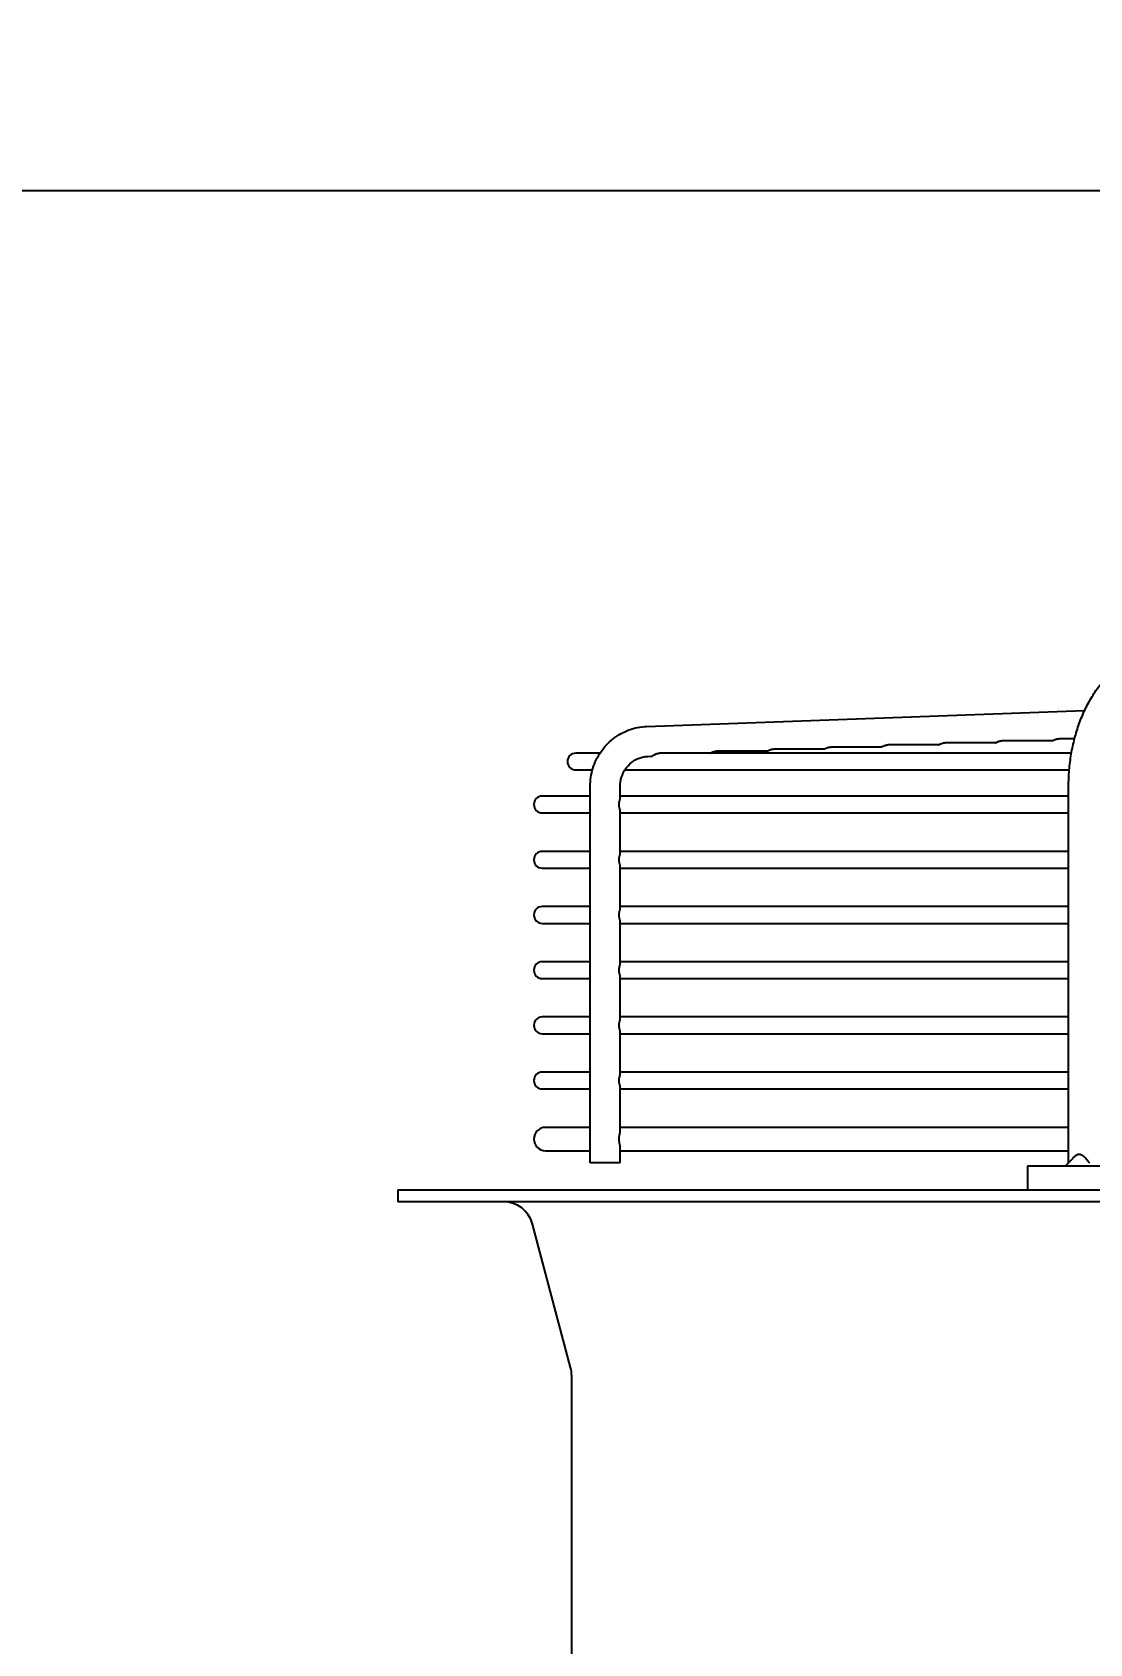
# Model space of a CAD drawing. Header units: millimetres. Extents: x 17700 to 32328, y 19251 to 29476.
# Drawn here: x 17757.87 to 17764.81, y 19601.04 to 19611.62 of the extents above; entities that cross this region are included whole.
import ezdxf

# ---------------------------------------------------------------- set-up
doc = ezdxf.new("R2010")
doc.units = ezdxf.units.MM
doc.header["$LTSCALE"] = 5
doc.layers.add('UNIT', color=6, linetype='Continuous')
doc.layers.add('WS-NO-CONTROL', color=3, linetype='Continuous')
doc.styles.add('SUBMITTAL', font='romans.shx', dxfattribs={"width": 0.75})
doc.dimstyles.new('SUBMITTAL', dxfattribs={"dimtxt": 0.09375, "dimasz": 0.09375, "dimexe": 0.03125, "dimexo": 0.0625, "dimgap": 0.0625, "dimtad": 0, "dimdec": 4, "dimzin": 4, "dimdsep": 46, "dimlunit": 4, "dimtxsty": 'SUBMITTAL', "dimcen": 0.09375, "dimclre": 6, "dimadec": 0, "dimazin": 0, "dimtfac": 1, "dimtdec": 0, "dimtofl": 0, "dimtmove": 0, "dimatfit": 3, "dimfxl": 0, "dimfrac": 2, "dimtolj": 1, "dimtzin": 4, "dimarcsym": 0})

# ---------------------------------------------------------------- blocks, each defined once
blk = doc.blocks.new('*D8')
at = {"layer": 'UNIT', "color": 6, "lineweight": -2}
for p, q in [((17769.498, 19610.577), (17706.936, 19610.577)), ((17752.642, 19512.543), (17706.936, 19512.543))]:
    blk.add_line(p, q, dxfattribs=at)
at = {"layer": 'UNIT', "color": 3, "lineweight": -2}
for p, q in [((17709.536, 19606.027), (17709.536, 19570.498)), ((17709.536, 19517.093), (17709.536, 19552.623))]:
    blk.add_line(p, q, dxfattribs=at)
at = {"layer": 'UNIT', "color": 3}
for points in [[(17708.777, 19606.027), (17710.294, 19606.027), (17709.536, 19610.577)], [(17708.777, 19517.093), (17710.294, 19517.093), (17709.536, 19512.543)]]:
    blk.add_solid(points, dxfattribs=at)
at = {"layer": 'UNIT', "color": 3, "insert": (17709.536, 19561.56), "char_height": 4.55, "attachment_point": 5, "rotation": 90, "style": 'SUBMITTAL'}
blk.add_mtext('\\A1;8\'-2"', dxfattribs=at)
blk = doc.blocks.new('*D75')
at = {"layer": 'WS-NO-CONTROL', "color": 6, "lineweight": -2}
for p, q in [((17749.536, 19595.795), (17749.536, 19636.925)), ((17807.686, 19595.527), (17807.686, 19636.925))]:
    blk.add_line(p, q, dxfattribs=at)
at = {"layer": 'WS-NO-CONTROL', "color": 3, "lineweight": -2}
for p, q in [((17749.536, 19634.325), (17744.986, 19634.325)), ((17803.136, 19634.325), (17754.086, 19634.325))]:
    blk.add_line(p, q, dxfattribs=at)
at = {"layer": 'WS-NO-CONTROL', "color": 3}
for points in [[(17754.086, 19635.083), (17754.086, 19633.567), (17749.536, 19634.325)], [(17803.136, 19635.083), (17803.136, 19633.567), (17807.686, 19634.325)]]:
    blk.add_solid(points, dxfattribs=at)
at = {"layer": 'WS-NO-CONTROL', "color": 3, "insert": (17727.679, 19634.325), "char_height": 4.55, "attachment_point": 5, "style": 'SUBMITTAL'}
blk.add_mtext('\\A1;4\'-10 1/8"', dxfattribs=at)
blk = doc.blocks.new('*D74')
at = {"layer": 'WS-NO-CONTROL', "color": 6, "lineweight": -2}
for p, q in [((17749.536, 19595.795), (17749.536, 19623.329)), ((17785.173, 19595.527), (17785.173, 19623.329))]:
    blk.add_line(p, q, dxfattribs=at)
at = {"layer": 'WS-NO-CONTROL', "color": 3, "lineweight": -2}
for p, q in [((17749.536, 19620.729), (17744.986, 19620.729)), ((17780.623, 19620.729), (17754.086, 19620.729))]:
    blk.add_line(p, q, dxfattribs=at)
at = {"layer": 'WS-NO-CONTROL', "color": 3}
for points in [[(17754.086, 19621.487), (17754.086, 19619.971), (17749.536, 19620.729)], [(17780.623, 19621.487), (17780.623, 19619.971), (17785.173, 19620.729)]]:
    blk.add_solid(points, dxfattribs=at)
at = {"layer": 'WS-NO-CONTROL', "color": 3, "insert": (17727.679, 19620.729), "char_height": 4.55, "attachment_point": 5, "style": 'SUBMITTAL'}
blk.add_mtext('\\A1;2\'-11 5/8"', dxfattribs=at)

msp = doc.modelspace()

# ---------------------------------------------------------------- linework, layer by layer
at = {"layer": 'UNIT'}
for p, q in [((17761.9014, 19607.0623), (17764.7766, 19607.1663)), ((17763.0689, 19606.9139), (17762.7355, 19606.9139)), ((17763.4431, 19606.9274), (17763.1097, 19606.9274)), ((17763.8173, 19606.9409), (17763.4839, 19606.9409)), ((17764.1915, 19606.9544), (17763.8581, 19606.9544)), ((17764.5657, 19606.9679), (17764.2323, 19606.9679)), ((17764.7107, 19606.9814), (17764.6065, 19606.9814)), ((17761.5955, 19606.8869), (17761.437, 19606.8869)), ((17761.9085, 19606.8656), (17761.9307, 19606.8664)), ((17764.6902, 19606.8869), (17761.9871, 19606.8869)), ((17762.6948, 19606.9004), (17762.3613, 19606.9004)), ((17761.437, 19606.7767), (17761.5459, 19606.7767)), ((17761.7587, 19606.7767), (17764.6759, 19606.7767)), ((17761.5313, 19606.605), (17761.2165, 19606.605)), ((17761.5313, 19604.1995), (17761.5313, 19606.6689)), ((17761.7281, 19606.589), (17761.7281, 19606.6689)), ((17764.6713, 19606.605), (17761.7281, 19606.605)), ((17764.6713, 19604.1995), (17764.6713, 19606.6689)), ((17761.2165, 19606.4948), (17761.5313, 19606.4948)), ((17761.7281, 19606.2268), (17761.7281, 19606.5107)), ((17761.7281, 19606.4948), (17764.6713, 19606.4948)), ((17761.5313, 19606.2428), (17761.2165, 19606.2428)), ((17764.6713, 19606.2428), (17761.7281, 19606.2428)), ((17761.2165, 19606.1326), (17761.5313, 19606.1326)), ((17761.7281, 19605.8646), (17761.7281, 19606.1485)), ((17761.7281, 19606.1326), (17764.6713, 19606.1326)), ((17761.5313, 19605.8806), (17761.2165, 19605.8806)), ((17764.6713, 19605.8806), (17761.7281, 19605.8806)), ((17761.2165, 19605.7704), (17761.5313, 19605.7704)), ((17761.7281, 19605.5024), (17761.7281, 19605.7863)), ((17761.7281, 19605.7704), (17764.6713, 19605.7704)), ((17761.5313, 19605.5184), (17761.2165, 19605.5184)), ((17764.6713, 19605.5184), (17761.7281, 19605.5184)), ((17761.2165, 19605.4081), (17761.5313, 19605.4081)), ((17761.7281, 19605.1402), (17761.7281, 19605.4241)), ((17761.7281, 19605.4081), (17764.6713, 19605.4081)), ((17761.5313, 19605.1562), (17761.2165, 19605.1562)), ((17764.6713, 19605.1562), (17761.7281, 19605.1562)), ((17761.2165, 19605.0459), (17761.5313, 19605.0459)), ((17761.7281, 19604.778), (17761.7281, 19605.0619)), ((17761.7281, 19605.0459), (17764.6713, 19605.0459)), ((17761.5313, 19604.794), (17761.2165, 19604.794)), ((17764.6713, 19604.794), (17761.7281, 19604.794)), ((17761.7281, 19604.4023), (17761.7281, 19604.6997)), ((17761.2165, 19604.6837), (17761.5313, 19604.6837)), ((17761.7281, 19604.6837), (17764.6713, 19604.6837)), ((17761.5313, 19604.4318), (17761.2381, 19604.4318)), ((17764.6713, 19604.4318), (17761.7281, 19604.4318)), ((17761.2381, 19604.2782), (17761.5313, 19604.2782)), ((17761.7281, 19604.1995), (17761.7281, 19604.3077)), ((17761.7281, 19604.2782), (17764.6713, 19604.2782)), ((17761.7281, 19604.1995), (17761.5313, 19604.1995)), ((17764.4015, 19604.1798), (17766.6286, 19604.1798)), ((17764.4015, 19604.1798), (17764.4015, 19604.0223)), ((17760.2677, 19604.0223), (17794.0078, 19604.0223)), ((17760.2677, 19604.0223), (17760.2677, 19603.9436)), ((17794.0078, 19603.9436), (17760.2677, 19603.9436)), ((17761.4028, 19602.8558), (17761.1517, 19603.7974)), ((17761.4094, 19602.8051), (17761.4094, 19600.0641))]:
    msp.add_line(p, q, dxfattribs=at)
for centre, radius, start, end in [((17761.437, 19606.8318), 0.0551, 90, 270), ((17761.2165, 19606.5499), 0.0551, 90, 270), ((17761.2165, 19606.1877), 0.0551, 90, 270), ((17761.2165, 19605.8255), 0.0551, 90, 270), ((17761.2165, 19605.4633), 0.0551, 90, 270), ((17761.2165, 19605.1011), 0.0551, 90, 270), ((17761.2165, 19604.7389), 0.0551, 90, 270), ((17761.2381, 19604.355), 0.0768, 90, 270), ((17760.9615, 19603.7467), 0.1969, 14.93142, 90), ((17761.2126, 19602.8051), 0.1969, 0, 14.93142)]:
    msp.add_arc(centre, radius, start, end, dxfattribs=at)
for points, knots in [([(17764.6713, 19606.6689), (17764.6713, 19606.7044), (17764.6729, 19606.7403), (17764.6758, 19606.7757), (17764.6788, 19606.8112), (17764.6832, 19606.8461), (17764.6891, 19606.8808), (17764.695, 19606.9154), (17764.7024, 19606.9498), (17764.7112, 19606.9833), (17764.7199, 19607.0167), (17764.73, 19607.0493), (17764.7415, 19607.081), (17764.753, 19607.1128), (17764.7659, 19607.1438), (17764.78, 19607.1734), (17764.794, 19607.203), (17764.8092, 19607.2313), (17764.8256, 19607.2583), (17764.8421, 19607.2854), (17764.8597, 19607.3112), (17764.8783, 19607.3354), (17764.8968, 19607.3595), (17764.9163, 19607.382), (17764.9367, 19607.4029), (17764.9572, 19607.4237), (17764.9786, 19607.443), (17765.0007, 19607.4603), (17765.0227, 19607.4777), (17765.0454, 19607.4931), (17765.0687, 19607.5066), (17765.092, 19607.5201), (17765.1161, 19607.5318), (17765.1404, 19607.5413), (17765.1646, 19607.5509), (17765.1892, 19607.5583), (17765.2141, 19607.5638), (17765.239, 19607.5692), (17765.2644, 19607.5726), (17765.2895, 19607.5738)], [0, 0, 0, 0, 0.076921, 0.076921, 0.076921, 0.1538421, 0.1538421, 0.1538421, 0.2307631, 0.2307631, 0.2307631, 0.3076842, 0.3076842, 0.3076842, 0.3846052, 0.3846052, 0.3846052, 0.4615263, 0.4615263, 0.4615263, 0.5384473, 0.5384473, 0.5384473, 0.6153684, 0.6153684, 0.6153684, 0.6922894, 0.6922894, 0.6922894, 0.7692105, 0.7692105, 0.7692105, 0.8461315, 0.8461315, 0.8461315, 0.9230526, 0.9230526, 0.9230526, 1, 1, 1, 1]), ([(17761.5313, 19606.6689), (17761.5313, 19606.7088), (17761.5372, 19606.7488), (17761.5606, 19606.8252), (17761.5781, 19606.8616), (17761.623, 19606.9274), (17761.6504, 19606.9569), (17761.7129, 19607.006), (17761.748, 19607.0256), (17761.8224, 19607.0531), (17761.8618, 19607.0609), (17761.9014, 19607.0623)], [1.5707963, 1.5707963, 1.5707963, 1.5707963, 1.8779743, 1.8779743, 2.1851522, 2.1851522, 2.4923302, 2.4923302, 2.7995081, 2.7995081, 3.1066861, 3.1066861, 3.1066861, 3.1066861]), ([(17762.6948, 19606.9004), (17762.6954, 19606.9008), (17762.696, 19606.9012), (17762.6967, 19606.9015), (17762.6976, 19606.902), (17762.6985, 19606.9026), (17762.6995, 19606.9031), (17762.7004, 19606.9036), (17762.7014, 19606.9041), (17762.7023, 19606.9046), (17762.7033, 19606.9051), (17762.7042, 19606.9056), (17762.7052, 19606.906), (17762.7062, 19606.9065), (17762.7072, 19606.907), (17762.7082, 19606.9074), (17762.7092, 19606.9079), (17762.7101, 19606.9083), (17762.7111, 19606.9087), (17762.7121, 19606.9091), (17762.7131, 19606.9095), (17762.7141, 19606.9099), (17762.7151, 19606.9102), (17762.7162, 19606.9106), (17762.7172, 19606.9109), (17762.7182, 19606.9112), (17762.7192, 19606.9115), (17762.7202, 19606.9118), (17762.7212, 19606.9121), (17762.7222, 19606.9123), (17762.7232, 19606.9125), (17762.7242, 19606.9128), (17762.7252, 19606.9129), (17762.7262, 19606.9131), (17762.7272, 19606.9133), (17762.7282, 19606.9134), (17762.7292, 19606.9136), (17762.7302, 19606.9137), (17762.7312, 19606.9138), (17762.7322, 19606.9138), (17762.7332, 19606.9139), (17762.7341, 19606.9139), (17762.7351, 19606.9139), (17762.7352, 19606.9139), (17762.7354, 19606.9139), (17762.7355, 19606.9139)], [0.17792949, 0.17792949, 0.17792949, 0.17792949, 0.19512195, 0.19512195, 0.19512195, 0.2195122, 0.2195122, 0.2195122, 0.24390244, 0.24390244, 0.24390244, 0.26829268, 0.26829268, 0.26829268, 0.29268293, 0.29268293, 0.29268293, 0.31707317, 0.31707317, 0.31707317, 0.34146341, 0.34146341, 0.34146341, 0.36585366, 0.36585366, 0.36585366, 0.3902439, 0.3902439, 0.3902439, 0.41463415, 0.41463415, 0.41463415, 0.43902439, 0.43902439, 0.43902439, 0.46341463, 0.46341463, 0.46341463, 0.48780488, 0.48780488, 0.48780488, 0.51219512, 0.51219512, 0.51219512, 0.51552666, 0.51552666, 0.51552666, 0.51552666]), ([(17763.0689, 19606.9139), (17763.0696, 19606.9143), (17763.0702, 19606.9147), (17763.0709, 19606.915), (17763.0718, 19606.9156), (17763.0727, 19606.9161), (17763.0737, 19606.9166), (17763.0746, 19606.9171), (17763.0756, 19606.9176), (17763.0765, 19606.9181), (17763.0775, 19606.9186), (17763.0785, 19606.9191), (17763.0794, 19606.9196), (17763.0804, 19606.92), (17763.0814, 19606.9205), (17763.0824, 19606.9209), (17763.0834, 19606.9214), (17763.0844, 19606.9218), (17763.0854, 19606.9222), (17763.0864, 19606.9226), (17763.0874, 19606.923), (17763.0884, 19606.9234), (17763.0894, 19606.9237), (17763.0904, 19606.9241), (17763.0914, 19606.9244), (17763.0924, 19606.9247), (17763.0934, 19606.925), (17763.0944, 19606.9253), (17763.0954, 19606.9256), (17763.0964, 19606.9258), (17763.0974, 19606.926), (17763.0984, 19606.9262), (17763.0994, 19606.9264), (17763.1004, 19606.9266), (17763.1014, 19606.9268), (17763.1024, 19606.9269), (17763.1034, 19606.927), (17763.1044, 19606.9272), (17763.1054, 19606.9273), (17763.1064, 19606.9273), (17763.1074, 19606.9274), (17763.1083, 19606.9274), (17763.1093, 19606.9274), (17763.1094, 19606.9274), (17763.1096, 19606.9274), (17763.1097, 19606.9274)], [0.17758438, 0.17758438, 0.17758438, 0.17758438, 0.19512195, 0.19512195, 0.19512195, 0.2195122, 0.2195122, 0.2195122, 0.24390244, 0.24390244, 0.24390244, 0.26829268, 0.26829268, 0.26829268, 0.29268293, 0.29268293, 0.29268293, 0.31707317, 0.31707317, 0.31707317, 0.34146341, 0.34146341, 0.34146341, 0.36585366, 0.36585366, 0.36585366, 0.3902439, 0.3902439, 0.3902439, 0.41463415, 0.41463415, 0.41463415, 0.43902439, 0.43902439, 0.43902439, 0.46341463, 0.46341463, 0.46341463, 0.48780488, 0.48780488, 0.48780488, 0.51219512, 0.51219512, 0.51219512, 0.51554043, 0.51554043, 0.51554043, 0.51554043]), ([(17763.4431, 19606.9274), (17763.4438, 19606.9278), (17763.4444, 19606.9282), (17763.4451, 19606.9286), (17763.446, 19606.9291), (17763.447, 19606.9296), (17763.4479, 19606.9301), (17763.4488, 19606.9306), (17763.4498, 19606.9311), (17763.4508, 19606.9316), (17763.4517, 19606.9321), (17763.4527, 19606.9326), (17763.4537, 19606.9331), (17763.4546, 19606.9335), (17763.4556, 19606.934), (17763.4566, 19606.9344), (17763.4576, 19606.9349), (17763.4586, 19606.9353), (17763.4596, 19606.9357), (17763.4606, 19606.9361), (17763.4616, 19606.9365), (17763.4626, 19606.9369), (17763.4636, 19606.9372), (17763.4646, 19606.9376), (17763.4656, 19606.9379), (17763.4666, 19606.9382), (17763.4676, 19606.9385), (17763.4686, 19606.9388), (17763.4696, 19606.9391), (17763.4706, 19606.9393), (17763.4716, 19606.9395), (17763.4726, 19606.9397), (17763.4736, 19606.9399), (17763.4746, 19606.9401), (17763.4756, 19606.9403), (17763.4766, 19606.9404), (17763.4776, 19606.9405), (17763.4786, 19606.9407), (17763.4796, 19606.9407), (17763.4806, 19606.9408), (17763.4816, 19606.9409), (17763.4825, 19606.9409), (17763.4835, 19606.9409), (17763.4836, 19606.9409), (17763.4838, 19606.9409), (17763.4839, 19606.9409)], [0.17723839, 0.17723839, 0.17723839, 0.17723839, 0.19512195, 0.19512195, 0.19512195, 0.2195122, 0.2195122, 0.2195122, 0.24390244, 0.24390244, 0.24390244, 0.26829268, 0.26829268, 0.26829268, 0.29268293, 0.29268293, 0.29268293, 0.31707317, 0.31707317, 0.31707317, 0.34146341, 0.34146341, 0.34146341, 0.36585366, 0.36585366, 0.36585366, 0.3902439, 0.3902439, 0.3902439, 0.41463415, 0.41463415, 0.41463415, 0.43902439, 0.43902439, 0.43902439, 0.46341463, 0.46341463, 0.46341463, 0.48780488, 0.48780488, 0.48780488, 0.51219512, 0.51219512, 0.51219512, 0.5155542, 0.5155542, 0.5155542, 0.5155542]), ([(17763.8173, 19606.9409), (17763.818, 19606.9413), (17763.8187, 19606.9417), (17763.8193, 19606.9421), (17763.8203, 19606.9426), (17763.8212, 19606.9431), (17763.8221, 19606.9436), (17763.8231, 19606.9441), (17763.824, 19606.9446), (17763.825, 19606.9451), (17763.8259, 19606.9456), (17763.8269, 19606.9461), (17763.8279, 19606.9466), (17763.8288, 19606.947), (17763.8298, 19606.9475), (17763.8308, 19606.9479), (17763.8318, 19606.9484), (17763.8328, 19606.9488), (17763.8338, 19606.9492), (17763.8348, 19606.9496), (17763.8358, 19606.95), (17763.8368, 19606.9504), (17763.8378, 19606.9507), (17763.8388, 19606.9511), (17763.8398, 19606.9514), (17763.8408, 19606.9517), (17763.8418, 19606.952), (17763.8428, 19606.9523), (17763.8438, 19606.9526), (17763.8448, 19606.9528), (17763.8458, 19606.953), (17763.8468, 19606.9532), (17763.8478, 19606.9534), (17763.8488, 19606.9536), (17763.8498, 19606.9538), (17763.8508, 19606.9539), (17763.8518, 19606.954), (17763.8528, 19606.9542), (17763.8538, 19606.9542), (17763.8548, 19606.9543), (17763.8558, 19606.9544), (17763.8567, 19606.9544), (17763.8577, 19606.9544), (17763.8578, 19606.9544), (17763.8579, 19606.9544), (17763.8581, 19606.9544)], [0.17689154, 0.17689154, 0.17689154, 0.17689154, 0.19512195, 0.19512195, 0.19512195, 0.2195122, 0.2195122, 0.2195122, 0.24390244, 0.24390244, 0.24390244, 0.26829268, 0.26829268, 0.26829268, 0.29268293, 0.29268293, 0.29268293, 0.31707317, 0.31707317, 0.31707317, 0.34146341, 0.34146341, 0.34146341, 0.36585366, 0.36585366, 0.36585366, 0.3902439, 0.3902439, 0.3902439, 0.41463415, 0.41463415, 0.41463415, 0.43902439, 0.43902439, 0.43902439, 0.46341463, 0.46341463, 0.46341463, 0.48780488, 0.48780488, 0.48780488, 0.51219512, 0.51219512, 0.51219512, 0.51556798, 0.51556798, 0.51556798, 0.51556798]), ([(17764.1915, 19606.9544), (17764.1922, 19606.9548), (17764.1929, 19606.9552), (17764.1936, 19606.9556), (17764.1945, 19606.9561), (17764.1954, 19606.9566), (17764.1963, 19606.9571), (17764.1973, 19606.9576), (17764.1982, 19606.9581), (17764.1992, 19606.9586), (17764.2001, 19606.9591), (17764.2011, 19606.9596), (17764.2021, 19606.9601), (17764.203, 19606.9605), (17764.204, 19606.961), (17764.205, 19606.9614), (17764.206, 19606.9619), (17764.207, 19606.9623), (17764.208, 19606.9627), (17764.209, 19606.9631), (17764.21, 19606.9635), (17764.211, 19606.9639), (17764.212, 19606.9642), (17764.213, 19606.9646), (17764.214, 19606.9649), (17764.215, 19606.9652), (17764.216, 19606.9655), (17764.217, 19606.9658), (17764.218, 19606.966), (17764.219, 19606.9663), (17764.22, 19606.9665), (17764.221, 19606.9667), (17764.222, 19606.9669), (17764.223, 19606.9671), (17764.224, 19606.9673), (17764.225, 19606.9674), (17764.226, 19606.9675), (17764.227, 19606.9677), (17764.228, 19606.9677), (17764.229, 19606.9678), (17764.2299, 19606.9679), (17764.2309, 19606.9679), (17764.2319, 19606.9679), (17764.232, 19606.9679), (17764.2321, 19606.9679), (17764.2323, 19606.9679)], [0.17654387, 0.17654387, 0.17654387, 0.17654387, 0.19512195, 0.19512195, 0.19512195, 0.2195122, 0.2195122, 0.2195122, 0.24390244, 0.24390244, 0.24390244, 0.26829268, 0.26829268, 0.26829268, 0.29268293, 0.29268293, 0.29268293, 0.31707317, 0.31707317, 0.31707317, 0.34146341, 0.34146341, 0.34146341, 0.36585366, 0.36585366, 0.36585366, 0.3902439, 0.3902439, 0.3902439, 0.41463415, 0.41463415, 0.41463415, 0.43902439, 0.43902439, 0.43902439, 0.46341463, 0.46341463, 0.46341463, 0.48780488, 0.48780488, 0.48780488, 0.51219512, 0.51219512, 0.51219512, 0.51558176, 0.51558176, 0.51558176, 0.51558176]), ([(17764.5657, 19606.9679), (17764.5664, 19606.9683), (17764.5671, 19606.9687), (17764.5678, 19606.9691), (17764.5687, 19606.9696), (17764.5696, 19606.9701), (17764.5706, 19606.9706), (17764.5715, 19606.9711), (17764.5724, 19606.9716), (17764.5734, 19606.9721), (17764.5744, 19606.9726), (17764.5753, 19606.9731), (17764.5763, 19606.9736), (17764.5773, 19606.9741), (17764.5782, 19606.9745), (17764.5792, 19606.975), (17764.5802, 19606.9754), (17764.5812, 19606.9758), (17764.5822, 19606.9762), (17764.5832, 19606.9766), (17764.5842, 19606.977), (17764.5852, 19606.9774), (17764.5862, 19606.9777), (17764.5872, 19606.9781), (17764.5882, 19606.9784), (17764.5892, 19606.9787), (17764.5902, 19606.979), (17764.5912, 19606.9793), (17764.5922, 19606.9795), (17764.5932, 19606.9798), (17764.5942, 19606.98), (17764.5952, 19606.9802), (17764.5962, 19606.9804), (17764.5972, 19606.9806), (17764.5982, 19606.9808), (17764.5992, 19606.9809), (17764.6002, 19606.981), (17764.6012, 19606.9811), (17764.6022, 19606.9812), (17764.6032, 19606.9813), (17764.6041, 19606.9814), (17764.6051, 19606.9814), (17764.6061, 19606.9814), (17764.6062, 19606.9814), (17764.6063, 19606.9814), (17764.6065, 19606.9814)], [0.1761954, 0.1761954, 0.1761954, 0.1761954, 0.19512195, 0.19512195, 0.19512195, 0.2195122, 0.2195122, 0.2195122, 0.24390244, 0.24390244, 0.24390244, 0.26829268, 0.26829268, 0.26829268, 0.29268293, 0.29268293, 0.29268293, 0.31707317, 0.31707317, 0.31707317, 0.34146341, 0.34146341, 0.34146341, 0.36585366, 0.36585366, 0.36585366, 0.3902439, 0.3902439, 0.3902439, 0.41463415, 0.41463415, 0.41463415, 0.43902439, 0.43902439, 0.43902439, 0.46341463, 0.46341463, 0.46341463, 0.48780488, 0.48780488, 0.48780488, 0.51219512, 0.51219512, 0.51219512, 0.51559553, 0.51559553, 0.51559553, 0.51559553]), ([(17761.7281, 19606.6689), (17761.7281, 19606.6894), (17761.7312, 19606.7098), (17761.7431, 19606.7488), (17761.752, 19606.7672), (17761.7744, 19606.8001), (17761.788, 19606.8147), (17761.8186, 19606.8387), (17761.8355, 19606.8481), (17761.8711, 19606.8612), (17761.8898, 19606.8649), (17761.9085, 19606.8656)], [1.5707963, 1.5707963, 1.5707963, 1.5707963, 1.8779743, 1.8779743, 2.1851522, 2.1851522, 2.4923302, 2.4923302, 2.7995081, 2.7995081, 3.1066861, 3.1066861, 3.1066861, 3.1066861]), ([(17761.9307, 19606.8664), (17761.9309, 19606.8664), (17761.9311, 19606.8664), (17761.9312, 19606.8664), (17761.9315, 19606.8665), (17761.9318, 19606.8665), (17761.9321, 19606.8666), (17761.9326, 19606.8667), (17761.9332, 19606.8668), (17761.9339, 19606.867), (17761.9345, 19606.8672), (17761.9352, 19606.8675), (17761.9359, 19606.8678), (17761.9366, 19606.8681), (17761.9373, 19606.8684), (17761.9381, 19606.8688), (17761.9388, 19606.8692), (17761.9396, 19606.8696), (17761.9404, 19606.8701), (17761.9412, 19606.8705), (17761.9421, 19606.871), (17761.9429, 19606.8715), (17761.9438, 19606.8719), (17761.9447, 19606.8724), (17761.9455, 19606.8729), (17761.9464, 19606.8735), (17761.9473, 19606.874), (17761.9483, 19606.8745), (17761.9492, 19606.875), (17761.9501, 19606.8755), (17761.951, 19606.876), (17761.952, 19606.8766), (17761.9529, 19606.8771), (17761.9539, 19606.8776), (17761.9549, 19606.8781), (17761.9558, 19606.8786), (17761.9568, 19606.879), (17761.9578, 19606.8795), (17761.9588, 19606.88), (17761.9597, 19606.8804), (17761.9607, 19606.8809), (17761.9617, 19606.8813), (17761.9627, 19606.8817), (17761.9637, 19606.8821), (17761.9647, 19606.8825), (17761.9657, 19606.8829), (17761.9667, 19606.8832), (17761.9677, 19606.8836), (17761.9688, 19606.8839), (17761.9698, 19606.8842), (17761.9708, 19606.8845), (17761.9718, 19606.8848), (17761.9728, 19606.8851), (17761.9738, 19606.8853), (17761.9748, 19606.8855), (17761.9758, 19606.8858), (17761.9768, 19606.886), (17761.9778, 19606.8861), (17761.9788, 19606.8863), (17761.9799, 19606.8864), (17761.9808, 19606.8866), (17761.9818, 19606.8867), (17761.9828, 19606.8868), (17761.9838, 19606.8868), (17761.9848, 19606.8869), (17761.9858, 19606.8869), (17761.9867, 19606.8869), (17761.9869, 19606.8869), (17761.987, 19606.8869), (17761.9871, 19606.8869)], [0.00401292, 0.00401292, 0.00401292, 0.00401292, 0.01219512, 0.01219512, 0.01219512, 0.02439024, 0.02439024, 0.02439024, 0.04878049, 0.04878049, 0.04878049, 0.07317073, 0.07317073, 0.07317073, 0.09756098, 0.09756098, 0.09756098, 0.12195122, 0.12195122, 0.12195122, 0.14634146, 0.14634146, 0.14634146, 0.17073171, 0.17073171, 0.17073171, 0.19512195, 0.19512195, 0.19512195, 0.2195122, 0.2195122, 0.2195122, 0.24390244, 0.24390244, 0.24390244, 0.26829268, 0.26829268, 0.26829268, 0.29268293, 0.29268293, 0.29268293, 0.31707317, 0.31707317, 0.31707317, 0.34146341, 0.34146341, 0.34146341, 0.36585366, 0.36585366, 0.36585366, 0.3902439, 0.3902439, 0.3902439, 0.41463415, 0.41463415, 0.41463415, 0.43902439, 0.43902439, 0.43902439, 0.46341463, 0.46341463, 0.46341463, 0.48780488, 0.48780488, 0.48780488, 0.51219512, 0.51219512, 0.51219512, 0.51549915, 0.51549915, 0.51549915, 0.51549915]), ([(17762.3206, 19606.8869), (17762.3212, 19606.8873), (17762.3218, 19606.8876), (17762.3225, 19606.888), (17762.3234, 19606.8885), (17762.3243, 19606.889), (17762.3253, 19606.8896), (17762.3262, 19606.8901), (17762.3271, 19606.8906), (17762.3281, 19606.8911), (17762.3291, 19606.8916), (17762.33, 19606.8921), (17762.331, 19606.8925), (17762.332, 19606.893), (17762.333, 19606.8935), (17762.334, 19606.8939), (17762.3349, 19606.8944), (17762.3359, 19606.8948), (17762.3369, 19606.8952), (17762.3379, 19606.8956), (17762.3389, 19606.896), (17762.3399, 19606.8964), (17762.3409, 19606.8967), (17762.342, 19606.8971), (17762.343, 19606.8974), (17762.344, 19606.8977), (17762.345, 19606.898), (17762.346, 19606.8983), (17762.347, 19606.8986), (17762.348, 19606.8988), (17762.349, 19606.899), (17762.35, 19606.8993), (17762.351, 19606.8995), (17762.352, 19606.8996), (17762.353, 19606.8998), (17762.354, 19606.8999), (17762.355, 19606.9001), (17762.356, 19606.9002), (17762.357, 19606.9003), (17762.358, 19606.9003), (17762.359, 19606.9004), (17762.36, 19606.9004), (17762.3609, 19606.9004), (17762.3611, 19606.9004), (17762.3612, 19606.9004), (17762.3613, 19606.9004)], [0.1782737, 0.1782737, 0.1782737, 0.1782737, 0.19512195, 0.19512195, 0.19512195, 0.2195122, 0.2195122, 0.2195122, 0.24390244, 0.24390244, 0.24390244, 0.26829268, 0.26829268, 0.26829268, 0.29268293, 0.29268293, 0.29268293, 0.31707317, 0.31707317, 0.31707317, 0.34146341, 0.34146341, 0.34146341, 0.36585366, 0.36585366, 0.36585366, 0.3902439, 0.3902439, 0.3902439, 0.41463415, 0.41463415, 0.41463415, 0.43902439, 0.43902439, 0.43902439, 0.46341463, 0.46341463, 0.46341463, 0.48780488, 0.48780488, 0.48780488, 0.51219512, 0.51219512, 0.51219512, 0.5155129, 0.5155129, 0.5155129, 0.5155129]), ([(17761.7211, 19606.5499), (17761.7211, 19606.5509), (17761.7211, 19606.5529), (17761.7213, 19606.5559), (17761.7215, 19606.5588), (17761.7219, 19606.5618), (17761.7223, 19606.5646), (17761.7228, 19606.5674), (17761.7234, 19606.5701), (17761.724, 19606.5728), (17761.7247, 19606.5753), (17761.7253, 19606.5777), (17761.726, 19606.58), (17761.7266, 19606.5821), (17761.7272, 19606.5841), (17761.7277, 19606.5859), (17761.728, 19606.5875), (17761.7281, 19606.5885), (17761.7281, 19606.589), (17761.7281, 19606.589)], [0, 0, 0, 0, 0.04761905, 0.0952381, 0.14285714, 0.19047619, 0.23809524, 0.28571429, 0.33333333, 0.38095238, 0.42857143, 0.47619048, 0.52380952, 0.57142857, 0.61904762, 0.66666667, 0.71428571, 0.76190476, 0.76755733, 0.76755733, 0.76755733, 0.76755733]), ([(17761.7281, 19606.5107), (17761.7281, 19606.5108), (17761.7281, 19606.5113), (17761.728, 19606.5122), (17761.7277, 19606.5138), (17761.7272, 19606.5156), (17761.7266, 19606.5176), (17761.726, 19606.5198), (17761.7253, 19606.522), (17761.7247, 19606.5245), (17761.724, 19606.527), (17761.7234, 19606.5296), (17761.7228, 19606.5323), (17761.7223, 19606.5351), (17761.7219, 19606.538), (17761.7215, 19606.5409), (17761.7213, 19606.5439), (17761.7211, 19606.5469), (17761.7211, 19606.5489), (17761.7211, 19606.5499)], [0.23243408, 0.23243408, 0.23243408, 0.23243408, 0.23809524, 0.28571429, 0.33333333, 0.38095238, 0.42857143, 0.47619048, 0.52380952, 0.57142857, 0.61904762, 0.66666667, 0.71428571, 0.76190476, 0.80952381, 0.85714286, 0.9047619, 0.95238095, 1, 1, 1, 1]), ([(17761.7211, 19606.1877), (17761.7211, 19606.1887), (17761.7211, 19606.1907), (17761.7213, 19606.1937), (17761.7215, 19606.1966), (17761.7219, 19606.1995), (17761.7223, 19606.2024), (17761.7228, 19606.2052), (17761.7234, 19606.2079), (17761.724, 19606.2106), (17761.7247, 19606.2131), (17761.7253, 19606.2155), (17761.726, 19606.2178), (17761.7266, 19606.2199), (17761.7272, 19606.2219), (17761.7277, 19606.2237), (17761.728, 19606.2253), (17761.7281, 19606.2263), (17761.7281, 19606.2268), (17761.7281, 19606.2268)], [0, 0, 0, 0, 0.04761905, 0.0952381, 0.14285714, 0.19047619, 0.23809524, 0.28571429, 0.33333333, 0.38095238, 0.42857143, 0.47619048, 0.52380952, 0.57142857, 0.61904762, 0.66666667, 0.71428571, 0.76190476, 0.76755733, 0.76755733, 0.76755733, 0.76755733]), ([(17761.7281, 19606.1485), (17761.7281, 19606.1486), (17761.7281, 19606.1491), (17761.728, 19606.15), (17761.7277, 19606.1516), (17761.7272, 19606.1534), (17761.7266, 19606.1554), (17761.726, 19606.1576), (17761.7253, 19606.1598), (17761.7247, 19606.1623), (17761.724, 19606.1648), (17761.7234, 19606.1674), (17761.7228, 19606.1701), (17761.7223, 19606.1729), (17761.7219, 19606.1758), (17761.7215, 19606.1787), (17761.7213, 19606.1817), (17761.7211, 19606.1847), (17761.7211, 19606.1867), (17761.7211, 19606.1877)], [0.23243408, 0.23243408, 0.23243408, 0.23243408, 0.23809524, 0.28571429, 0.33333333, 0.38095238, 0.42857143, 0.47619048, 0.52380952, 0.57142857, 0.61904762, 0.66666667, 0.71428571, 0.76190476, 0.80952381, 0.85714286, 0.9047619, 0.95238095, 1, 1, 1, 1]), ([(17761.7211, 19605.8255), (17761.7211, 19605.8265), (17761.7211, 19605.8285), (17761.7213, 19605.8315), (17761.7215, 19605.8344), (17761.7219, 19605.8373), (17761.7223, 19605.8402), (17761.7228, 19605.843), (17761.7234, 19605.8457), (17761.724, 19605.8484), (17761.7247, 19605.8509), (17761.7253, 19605.8533), (17761.726, 19605.8556), (17761.7266, 19605.8577), (17761.7272, 19605.8597), (17761.7277, 19605.8615), (17761.728, 19605.8631), (17761.7281, 19605.8641), (17761.7281, 19605.8646), (17761.7281, 19605.8646)], [0, 0, 0, 0, 0.04761905, 0.0952381, 0.14285714, 0.19047619, 0.23809524, 0.28571429, 0.33333333, 0.38095238, 0.42857143, 0.47619048, 0.52380952, 0.57142857, 0.61904762, 0.66666667, 0.71428571, 0.76190476, 0.76755733, 0.76755733, 0.76755733, 0.76755733]), ([(17761.7281, 19605.7863), (17761.7281, 19605.7864), (17761.7281, 19605.7868), (17761.728, 19605.7878), (17761.7277, 19605.7894), (17761.7272, 19605.7912), (17761.7266, 19605.7932), (17761.726, 19605.7954), (17761.7253, 19605.7976), (17761.7247, 19605.8), (17761.724, 19605.8026), (17761.7234, 19605.8052), (17761.7228, 19605.8079), (17761.7223, 19605.8107), (17761.7219, 19605.8136), (17761.7215, 19605.8165), (17761.7213, 19605.8195), (17761.7211, 19605.8225), (17761.7211, 19605.8245), (17761.7211, 19605.8255)], [0.23243408, 0.23243408, 0.23243408, 0.23243408, 0.23809524, 0.28571429, 0.33333333, 0.38095238, 0.42857143, 0.47619048, 0.52380952, 0.57142857, 0.61904762, 0.66666667, 0.71428571, 0.76190476, 0.80952381, 0.85714286, 0.9047619, 0.95238095, 1, 1, 1, 1]), ([(17761.7211, 19605.4633), (17761.7211, 19605.4643), (17761.7211, 19605.4663), (17761.7213, 19605.4693), (17761.7215, 19605.4722), (17761.7219, 19605.4751), (17761.7223, 19605.478), (17761.7228, 19605.4808), (17761.7234, 19605.4835), (17761.724, 19605.4862), (17761.7247, 19605.4887), (17761.7253, 19605.4911), (17761.726, 19605.4934), (17761.7266, 19605.4955), (17761.7272, 19605.4975), (17761.7277, 19605.4993), (17761.728, 19605.5009), (17761.7281, 19605.5019), (17761.7281, 19605.5024), (17761.7281, 19605.5024)], [0, 0, 0, 0, 0.04761905, 0.0952381, 0.14285714, 0.19047619, 0.23809524, 0.28571429, 0.33333333, 0.38095238, 0.42857143, 0.47619048, 0.52380952, 0.57142857, 0.61904762, 0.66666667, 0.71428571, 0.76190476, 0.76755733, 0.76755733, 0.76755733, 0.76755733]), ([(17761.7281, 19605.4241), (17761.7281, 19605.4242), (17761.7281, 19605.4246), (17761.728, 19605.4256), (17761.7277, 19605.4272), (17761.7272, 19605.429), (17761.7266, 19605.431), (17761.726, 19605.4331), (17761.7253, 19605.4354), (17761.7247, 19605.4378), (17761.724, 19605.4404), (17761.7234, 19605.443), (17761.7228, 19605.4457), (17761.7223, 19605.4485), (17761.7219, 19605.4514), (17761.7215, 19605.4543), (17761.7213, 19605.4573), (17761.7211, 19605.4603), (17761.7211, 19605.4623), (17761.7211, 19605.4633)], [0.23243408, 0.23243408, 0.23243408, 0.23243408, 0.23809524, 0.28571429, 0.33333333, 0.38095238, 0.42857143, 0.47619048, 0.52380952, 0.57142857, 0.61904762, 0.66666667, 0.71428571, 0.76190476, 0.80952381, 0.85714286, 0.9047619, 0.95238095, 1, 1, 1, 1]), ([(17761.7211, 19605.1011), (17761.7211, 19605.1021), (17761.7211, 19605.1041), (17761.7213, 19605.1071), (17761.7215, 19605.11), (17761.7219, 19605.1129), (17761.7223, 19605.1158), (17761.7228, 19605.1186), (17761.7234, 19605.1213), (17761.724, 19605.1239), (17761.7247, 19605.1265), (17761.7253, 19605.1289), (17761.726, 19605.1312), (17761.7266, 19605.1333), (17761.7272, 19605.1353), (17761.7277, 19605.1371), (17761.728, 19605.1387), (17761.7281, 19605.1397), (17761.7281, 19605.1402), (17761.7281, 19605.1402)], [0, 0, 0, 0, 0.04761905, 0.0952381, 0.14285714, 0.19047619, 0.23809524, 0.28571429, 0.33333333, 0.38095238, 0.42857143, 0.47619048, 0.52380952, 0.57142857, 0.61904762, 0.66666667, 0.71428571, 0.76190476, 0.76755733, 0.76755733, 0.76755733, 0.76755733]), ([(17761.7281, 19605.0619), (17761.7281, 19605.062), (17761.7281, 19605.0624), (17761.728, 19605.0634), (17761.7277, 19605.065), (17761.7272, 19605.0668), (17761.7266, 19605.0688), (17761.726, 19605.0709), (17761.7253, 19605.0732), (17761.7247, 19605.0756), (17761.724, 19605.0782), (17761.7234, 19605.0808), (17761.7228, 19605.0835), (17761.7223, 19605.0863), (17761.7219, 19605.0892), (17761.7215, 19605.0921), (17761.7213, 19605.0951), (17761.7211, 19605.0981), (17761.7211, 19605.1001), (17761.7211, 19605.1011)], [0.23243408, 0.23243408, 0.23243408, 0.23243408, 0.23809524, 0.28571429, 0.33333333, 0.38095238, 0.42857143, 0.47619048, 0.52380952, 0.57142857, 0.61904762, 0.66666667, 0.71428571, 0.76190476, 0.80952381, 0.85714286, 0.9047619, 0.95238095, 1, 1, 1, 1]), ([(17761.7211, 19604.7389), (17761.7211, 19604.7399), (17761.7211, 19604.7419), (17761.7213, 19604.7448), (17761.7215, 19604.7478), (17761.7219, 19604.7507), (17761.7223, 19604.7536), (17761.7228, 19604.7564), (17761.7234, 19604.7591), (17761.724, 19604.7617), (17761.7247, 19604.7643), (17761.7253, 19604.7667), (17761.726, 19604.769), (17761.7266, 19604.7711), (17761.7272, 19604.7731), (17761.7277, 19604.7749), (17761.728, 19604.7765), (17761.7281, 19604.7775), (17761.7281, 19604.7779), (17761.7281, 19604.778)], [0, 0, 0, 0, 0.04761905, 0.0952381, 0.14285714, 0.19047619, 0.23809524, 0.28571429, 0.33333333, 0.38095238, 0.42857143, 0.47619048, 0.52380952, 0.57142857, 0.61904762, 0.66666667, 0.71428571, 0.76190476, 0.76755733, 0.76755733, 0.76755733, 0.76755733]), ([(17761.7281, 19604.6997), (17761.7281, 19604.6998), (17761.7281, 19604.7002), (17761.728, 19604.7012), (17761.7277, 19604.7028), (17761.7272, 19604.7046), (17761.7266, 19604.7066), (17761.726, 19604.7087), (17761.7253, 19604.711), (17761.7247, 19604.7134), (17761.724, 19604.716), (17761.7234, 19604.7186), (17761.7228, 19604.7213), (17761.7223, 19604.7241), (17761.7219, 19604.727), (17761.7215, 19604.7299), (17761.7213, 19604.7329), (17761.7211, 19604.7359), (17761.7211, 19604.7379), (17761.7211, 19604.7389)], [0.23243408, 0.23243408, 0.23243408, 0.23243408, 0.23809524, 0.28571429, 0.33333333, 0.38095238, 0.42857143, 0.47619048, 0.52380952, 0.57142857, 0.61904762, 0.66666667, 0.71428571, 0.76190476, 0.80952381, 0.85714286, 0.9047619, 0.95238095, 1, 1, 1, 1]), ([(17761.7211, 19604.355), (17761.7211, 19604.3563), (17761.7212, 19604.3589), (17761.7213, 19604.3628), (17761.7216, 19604.3666), (17761.722, 19604.3703), (17761.7225, 19604.3739), (17761.7231, 19604.3775), (17761.7237, 19604.3808), (17761.7244, 19604.3841), (17761.7251, 19604.3871), (17761.7258, 19604.39), (17761.7264, 19604.3927), (17761.727, 19604.3952), (17761.7275, 19604.3974), (17761.7279, 19604.3995), (17761.7281, 19604.4011), (17761.7281, 19604.402), (17761.7281, 19604.4023)], [0, 0, 0, 0, 0.04761905, 0.0952381, 0.14285714, 0.19047619, 0.23809524, 0.28571429, 0.33333333, 0.38095238, 0.42857143, 0.47619048, 0.52380952, 0.57142857, 0.61904762, 0.66666667, 0.71428571, 0.74720176, 0.74720176, 0.74720176, 0.74720176]), ([(17761.7281, 19604.3077), (17761.7281, 19604.308), (17761.7281, 19604.3089), (17761.7279, 19604.3105), (17761.7275, 19604.3126), (17761.727, 19604.3148), (17761.7264, 19604.3173), (17761.7258, 19604.32), (17761.7251, 19604.3229), (17761.7244, 19604.3259), (17761.7237, 19604.3292), (17761.7231, 19604.3325), (17761.7225, 19604.336), (17761.722, 19604.3397), (17761.7216, 19604.3434), (17761.7213, 19604.3472), (17761.7212, 19604.3511), (17761.7211, 19604.3537), (17761.7211, 19604.355)], [0.25278988, 0.25278988, 0.25278988, 0.25278988, 0.28571429, 0.33333333, 0.38095238, 0.42857143, 0.47619048, 0.52380952, 0.57142857, 0.61904762, 0.66666667, 0.71428571, 0.76190476, 0.80952381, 0.85714286, 0.9047619, 0.95238095, 1, 1, 1, 1]), ([(17764.8105, 19604.1961), (17764.796, 19604.2137), (17764.784, 19604.2275), (17764.7675, 19604.2427), (17764.7618, 19604.247), (17764.7534, 19604.2514), (17764.7505, 19604.2526), (17764.7454, 19604.2538), (17764.7432, 19604.2541), (17764.7387, 19604.2541), (17764.7365, 19604.2538), (17764.7314, 19604.2526), (17764.7285, 19604.2514), (17764.7201, 19604.247), (17764.7144, 19604.2427), (17764.7055, 19604.2345), (17764.7024, 19604.2314), (17764.6992, 19604.228)], [-0.85353786, -0.85353786, -0.85353786, -0.85353786, -0.64697279, -0.64697279, -0.53019487, -0.53019487, -0.47055032, -0.47055032, -0.42676959, -0.42676959, -0.38298885, -0.38298885, -0.32334424, -0.32334424, -0.20656606, -0.20656606, -0.14841076, -0.14841076, -0.14841076, -0.14841076])]:
    msp.add_open_spline(points, degree=3, knots=knots, dxfattribs=at)
msp.add_open_spline([(17764.6515, 19604.1798), (17764.6676, 19604.1956), (17764.6836, 19604.2117), (17764.6992, 19604.228)], degree=3, dxfattribs=at)

# ---------------------------------------------------------------- dimensions: what is measured, and where the dimension line sits
at = {"layer": 'UNIT', "color": 3}
dim = msp.add_linear_dim(base=(17709.53563, 19512.54288), p1=(17772.09809, 19610.57744), p2=(17755.24159, 19512.54288), angle=90, dimstyle='SUBMITTAL', override={"dimscale": 65, "dimtxt": 0.07, "dimasz": 0.07, "dimexe": 0.04, "dimexo": 0.04, "dimgap": 0.03125, "dimdec": 3, "dimzin": 3, "dimclrd": 3, "dimclrt": 3, "dimtdec": 3, "dimtix": 1}, dxfattribs=at)
dim.commit()
dim.dimension.update_dxf_attribs({"geometry": '*D8', "text_midpoint": (17709.53563, 19561.56016)})
at = {"layer": 'WS-NO-CONTROL', "color": 3}
for base, p1, picture, middle in [((17749.5356, 19634.325), (17807.6863, 19592.927), '*D75', (17727.6794, 19634.325)), ((17749.5356, 19620.729), (17785.1726, 19592.927), '*D74', (17727.6794, 19620.729))]:
    dim = msp.add_linear_dim(base=base, p1=p1, p2=(17749.5356, 19593.1954), dimstyle='SUBMITTAL', override={"dimscale": 65, "dimtxt": 0.07, "dimasz": 0.07, "dimexe": 0.04, "dimexo": 0.04, "dimgap": 0.03125, "dimdec": 3, "dimzin": 3, "dimclrd": 3, "dimclrt": 3, "dimtdec": 3, "dimtix": 1}, dxfattribs=at)
    dim.commit()
    dim.dimension.update_dxf_attribs({"geometry": picture, "text_midpoint": middle, "dimtype": 160})

doc.saveas('drawing.dxf')
